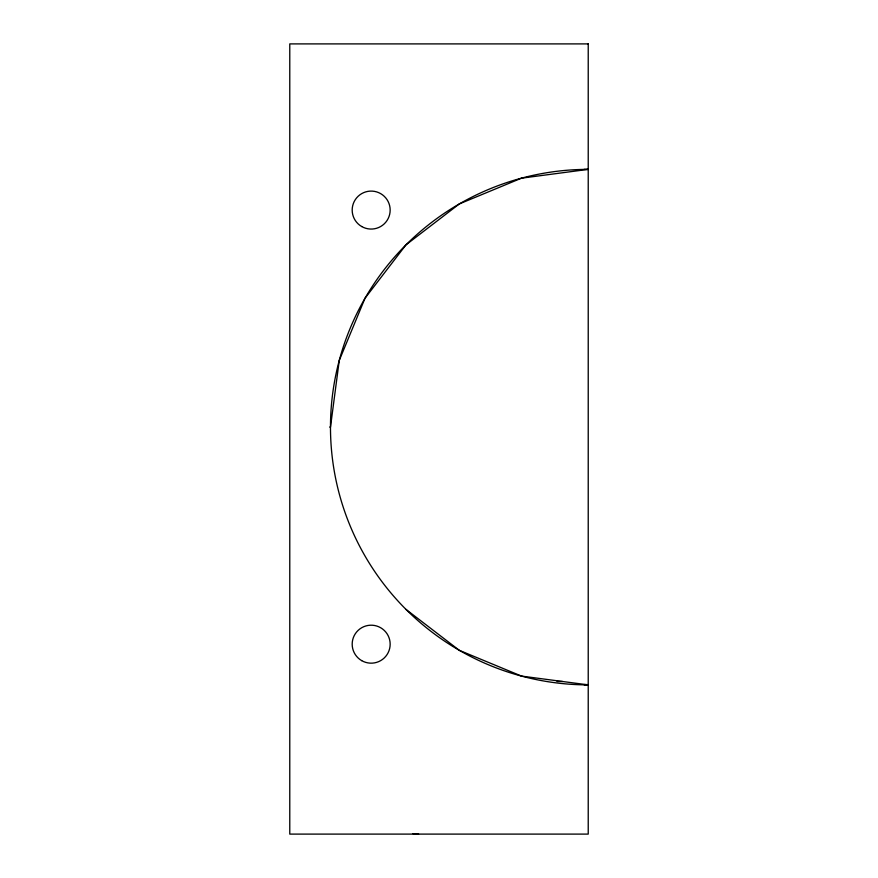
<?xml version="1.0" encoding="UTF-8"?>
<svg xmlns="http://www.w3.org/2000/svg" width="878" height="878" viewBox="0 0 878 878"><rect width="100%" height="100%" fill="white"/><g stroke="black" fill="none" stroke-linecap="round" stroke-linejoin="round"><path stroke-width="1.32" d="M329.777 427.125L330.479 427.125A257.748 257.748 0 0 1 588.227 169.377L521.51 178.168L459.348 203.916L405.965 244.874L365.007 298.257L339.259 360.419L330.479 427.125A257.748 257.748 0 0 0 588.227 684.873L583.925 684.664M418.63 834.1L412.956 833.661M584.111 169.377L588.227 169.377M557.036 681.482L562.458 681.482M584.232 684.599L588.227 684.599M586.603 684.664L521.51 676.093L459.348 650.346L405.965 609.387M588.227 43.9L289.773 43.9L289.773 834.1L588.227 834.1L588.227 43.9M361.681 226.524A18.987 18.987 0 0 0 390.161 210.083A18.987 18.987 0 0 0 361.681 193.632A18.987 18.987 0 0 0 361.681 226.524M361.681 660.629A18.987 18.987 0 0 0 390.161 644.178A18.987 18.987 0 0 0 361.681 627.737A18.987 18.987 0 0 0 361.681 660.629"/></g></svg>
